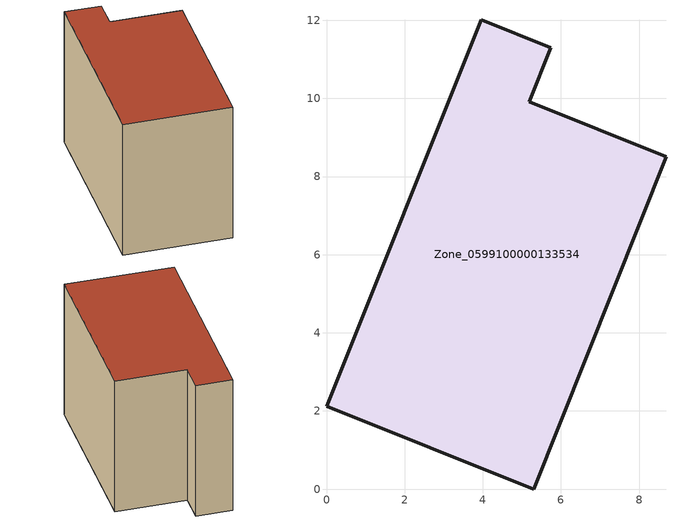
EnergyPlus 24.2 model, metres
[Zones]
Zone_0599100000133534
 floor ground (C_G): 0,2.12 3.96,12.01 5.74,11.3 5.19,9.91 8.69,8.51 5.3,0 z0.3
 wall outside (C_F): 8.69,8.51 5.19,9.91 5.74,11.3 3.96,12.01 0,2.12 5.3,0 8.69,8.51 z0.3:8.08
 roof outside (C_R): 0,2.12 5.3,0 8.69,8.51 5.19,9.91 5.74,11.3 3.96,12.01 z8.08
[BUILDING]
Pand.0599100000133534: North Axis=0; Terrain=City; Loads Convergence Tolerance Value=0.04; Temperature Convergence Tolerance Value=0.4; Solar Distribution=FullExterior; Maximum Number of Warmup Days=25; Minimum Number of Warmup Days=1
[Site:Location]
Rotterdam.The.Hague.AP_ZH_NLD Design_Conditions: Latitude=51.96; Longitude=4.45; Time Zone=1; Elevation=-4.5
[SITE:GROUNDTEMPERATURE:BUILDINGSURFACE]
18, 18, 18, 18, 18, 18, 18, 18, 18, 18, 18, 18
[MATERIAL] Thermal Absorptance=0.9; Solar Absorptance=0.7; Visible Absorptance=0.7
Name | Roughness | Thickness | Conductivity | Density | Specific Heat
G.TC.1975-1991 | MediumSmooth | 0.15 | 0.288461 | 540 | 1210
F.TC.1975-1991 | Rough | 0.3 | 0.230769 | 1920 | 840
R.TC.1975-1991 | MediumRough | 0.2 | 0.153846 | 1500 | 1000
[CONSTRUCTION]
C_G: G.TC.1975-1991
C_F: F.TC.1975-1991
C_R: R.TC.1975-1991
[ZONE]
Zone_0599100000133534: Type=1; Multiplier=1; Ceiling Height=Autocalculate; Volume=Autocalculate; Floor Area=autocalculate; Part of Total Floor Area=Yes
[ZONEINFILTRATION:DESIGNFLOWRATE]
Infil_Zone_0599100000133534: Zone or ZoneList or Space or SpaceList=Zone_0599100000133534; Schedule=AlwaysOn; Design Flow Rate Calculation Method=Flow/Area; Flow Rate per Floor Area=0.003; Constant Term Coefficient=1; Temperature Term Coefficient=0; Velocity Term Coefficient=0; Velocity Squared Term Coefficient=0
[HVACTEMPLATE:ZONE:IDEALLOADSAIRSYSTEM]
Zone_0599100000133534: Maximum Heating Supply Air Temperature=50; Minimum Cooling Supply Air Temperature=13; Maximum Heating Supply Air Humidity Ratio=0.0156; Minimum Cooling Supply Air Humidity Ratio=0.0077; Heating Limit=NoLimit; Cooling Limit=NoLimit; Dehumidification Control Type=ConstantSensibleHeatRatio; Cooling Sensible Heat Ratio=0.7; Dehumidification Setpoint=60; Humidification Control Type=None; Humidification Setpoint=30; Outdoor Air Method=None; Outdoor Air Flow Rate per Person=0.00944; Outdoor Air Flow Rate per Zone Floor Area=0; Outdoor Air Flow Rate per Zone=0; Demand Controlled Ventilation Type=None; Outdoor Air Economizer Type=NoEconomizer; Heat Recovery Type=None; Sensible Heat Recovery Effectiveness=0.7; Latent Heat Recovery Effectiveness=0.65
[ZONECONTROL:THERMOSTAT]
ThermostatControl_Zone_0599100000133534: Zone or ZoneList=Zone_0599100000133534; Control Type Schedule=DualSetpointControlType; Control 1=Thermostat_Zone_0599100000133534; Temperature Difference Between Cutout And Setpoint=0
[THERMOSTATSETPOINT:DUALSETPOINT]
Thermostat_Zone_0599100000133534: Heating Setpoint Temperature Schedule=HeatingSetpoint_Zone_0599100000133534; Cooling Setpoint Temperature Schedule=CoolingSetpoint_Zone_0599100000133534
[SCHEDULE:COMPACT]
HeatingSetpoint_Zone_0599100000133534: Through: 12/31, For: AllDays, Until: 24:00, 21
CoolingSetpoint_Zone_0599100000133534: Through: 12/31, For: AllDays, Until: 24:00, 24
DualSetpointControlType: Through: 12/31, For: AllDays, Until: 24:00, 4
AlwaysOn: Through: 12/31, For: AllDays, Until: 24:00, 1
